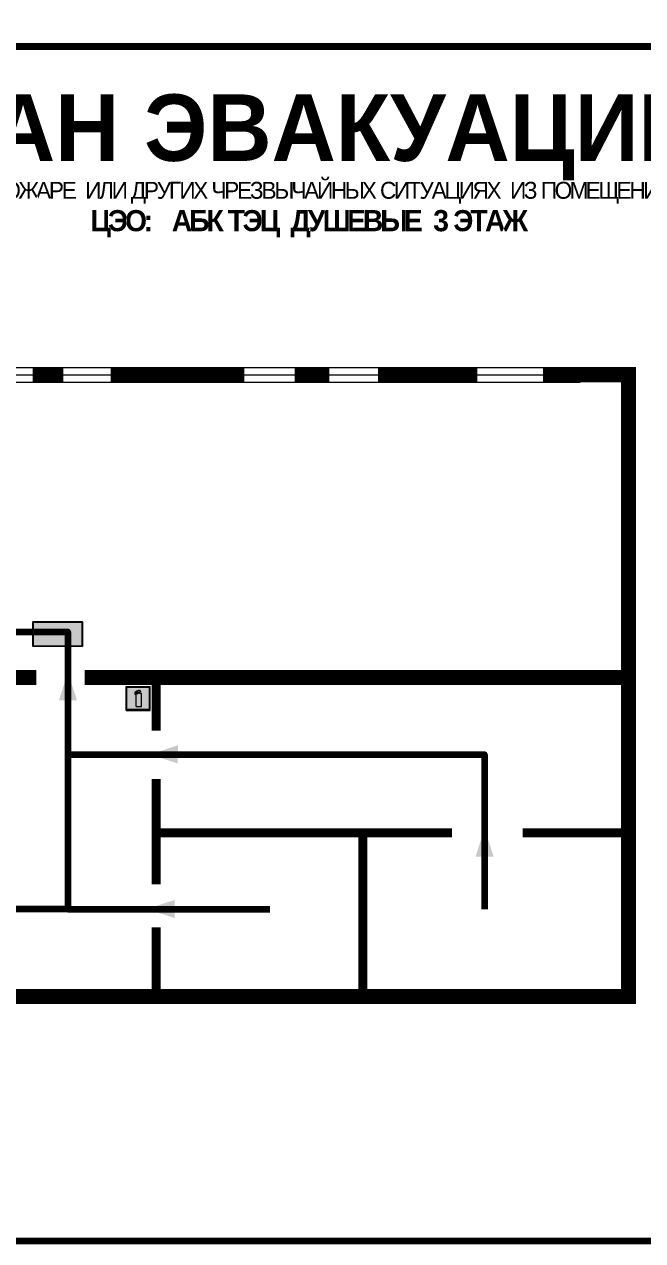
# Model space of a CAD drawing. Header units: millimetres. Extents: x 13114 to 67229, y 22859 to 38520.
# Drawn here: x 25908.8 to 26113.4, y 24275.8 to 24678.1 of the extents above; entities that cross this region are included whole.
import ezdxf

# ---------------------------------------------------------------- set-up
doc = ezdxf.new("R2010")
doc.units = ezdxf.units.MM
doc.layers.add('План_Штампы', color=7, linetype='Continuous')
doc.styles.add('обычный', font='arial.ttf')

# ---------------------------------------------------------------- blocks, each defined once
blk = doc.blocks.new('A$C32E8229D')
at = {"true_color": 0xffffff}
blk.add_hatch(color=7, dxfattribs=at).paths.add_polyline_path([(0, 0), (0, -8), (16, -8), (16, 0)])
h = blk.add_hatch(color=126)
h.paths.add_polyline_path([(0.2, -0.2), (15.8, -0.2), (15.8, -7.8), (0.2, -7.8)])
h.paths.add_polyline_path([(13.49, -2.05), (12.08, -2.05), (11.37, -2.63, 0.162397), (11.29, -2.84), (11.29, -3.63), (10.35, -3.63), (10.35, -4.05), (11.68, -4.05), (11.68, -3.48), (12.26, -4.28), (11.29, -5.1), (11.29, -6.78), (11.85, -6.78), (11.85, -5.44), (12.8, -4.64), (12.8, -5.94), (14.46, -5.94), (14.46, -5.39), (13.45, -5.39), (13.45, -3.97), (12.46, -2.59), (13.15, -2.59), (13.69, -3.34), (14.18, -3)], flags=16)
h.paths.add_polyline_path([(10.74, -1.82, 1), (11.8, -1.82, 1)], flags=16)
h.paths.add_polyline_path([(9.39, -3.59), (5.99, -3.59), (6.56, -3.03), (5.91, -3.03), (5.1, -3.83), (5.91, -4.64), (6.56, -4.64), (5.99, -4.09), (9.39, -4.09)], flags=16)
h.paths.add_polyline_path([(4.29, -1.08), (1.72, -1.08), (1.72, -6.6), (4.29, -6.6)], flags=16)
at = {"color": 126}
blk.add_lwpolyline([(16, -8), (0, -8), (0, 0), (16, 0)], close=True, dxfattribs=at)
blk = doc.blocks.new('A$C3AD82952')
at = {"true_color": 0xf5f5ff}
h = blk.add_hatch(color=7, dxfattribs=at)
h.dxf.hatch_style = 1
h.paths.add_polyline_path([(8.21, 8.73, 0.414214), (7.89, 9.05), (7.22, 9.05), (7.22, 9.92), (7.59, 9.92, 1), (7.57, 10.36), (7.22, 10.36), (7.22, 10.6), (6.43, 10.6), (6.43, 10.36), (6.01, 10.36), (4.74, 9.59), (4.74, 8.69), (4.98, 8.73), (4.98, 9.26), (6.12, 9.91), (6.43, 9.91), (6.43, 9.05), (5.76, 9.05, 0.414214), (5.44, 8.73), (5.44, 2.2), (8.21, 2.2)], flags=0)
h.paths.add_polyline_path([(12.8, 12.8), (0, 12.8), (0, 0), (12.8, 0)])
h.paths.add_polyline_path([(0.51, 12.29), (12.29, 12.29), (12.29, 0.51), (0.51, 0.51)], flags=16)
h.paths.add_polyline_path([(4.74, 9.59), (6.01, 10.36), (6.43, 10.36), (6.43, 10.6), (7.22, 10.6), (7.22, 10.36), (7.59, 10.36, -0.94586), (7.59, 9.92), (7.22, 9.92), (7.22, 9.05), (7.89, 9.05, -0.414214), (8.21, 8.73), (8.21, 2.2), (5.44, 2.2), (5.44, 8.73, -0.414214), (5.76, 9.05), (6.43, 9.05), (6.43, 9.91), (6.12, 9.91), (4.98, 9.26), (4.98, 8.73), (4.74, 8.69)], flags=0)
h = blk.add_hatch(color=242)
h.dxf.hatch_style = 1
h.paths.add_polyline_path([(12.29, 12.29), (0.51, 12.29), (0.51, 0.51), (12.29, 0.51)])
h.paths.add_polyline_path([(4.74, 8.69), (4.74, 9.59), (6.01, 10.36), (6.43, 10.36), (6.43, 10.6), (7.22, 10.6), (7.22, 10.36), (7.59, 10.36, -0.94586), (7.59, 9.92), (7.22, 9.92), (7.22, 9.05), (7.89, 9.05, -0.414214), (8.21, 8.73), (8.21, 2.2), (5.44, 2.2), (5.44, 8.73, -0.414214), (5.76, 9.05), (6.43, 9.05), (6.43, 9.91), (6.12, 9.91), (4.98, 9.26), (4.98, 8.73)], flags=16)
h = blk.add_hatch(color=7, dxfattribs=at)
h.dxf.hatch_style = 1
h.paths.add_polyline_path([(8.21, 8.73, 0.414214), (7.89, 9.05), (7.22, 9.05), (7.22, 9.92), (7.59, 9.92, 1), (7.57, 10.36), (7.22, 10.36), (7.22, 10.6), (6.43, 10.6), (6.43, 10.36), (6.01, 10.36), (4.74, 9.59), (4.74, 8.69), (4.98, 8.73), (4.98, 9.26), (6.12, 9.91), (6.43, 9.91), (6.43, 9.05), (5.76, 9.05, 0.414214), (5.44, 8.73), (5.44, 2.2), (8.21, 2.2)])
at = {"color": 242, "lineweight": 5}
for p, q in [((0, 0), (0, 12.8)), ((0, 12.8), (12.8, 12.8)), ((6.01, 10.36), (4.74, 9.59)), ((4.74, 9.59), (4.74, 8.69)), ((4.74, 8.69), (4.98, 8.73)), ((4.98, 9.26), (6.12, 9.91)), ((4.98, 8.73), (4.98, 9.26)), ((5.44, 2.2), (5.44, 8.73)), ((5.76, 9.05), (6.43, 9.05)), ((6.01, 10.36), (6.43, 10.36)), ((6.12, 9.91), (6.43, 9.91)), ((7.22, 10.6), (6.43, 10.6)), ((6.43, 10.6), (6.43, 10.36)), ((6.43, 9.91), (6.43, 9.05)), ((7.22, 10.36), (7.22, 10.6)), ((7.59, 10.36), (7.22, 10.36)), ((7.22, 9.05), (7.22, 9.92)), ((7.59, 9.92), (7.22, 9.92)), ((7.89, 9.05), (7.22, 9.05)), ((8.21, 2.2), (8.21, 8.73)), ((12.8, 0), (12.8, 12.8)), ((0, 0), (12.8, 0)), ((5.44, 2.2), (8.21, 2.2))]:
    blk.add_line(p, q, dxfattribs=at)
blk.add_lwpolyline([(0.51, 12.29), (12.29, 12.29), (12.29, 0.51), (0.51, 0.51)], close=True, dxfattribs=at)
for centre, radius, start, end in [((5.76, 8.73), 0.32, 90, 180), ((7.58, 10.14), 0.223, 273.18746, 86.81254), ((7.89, 8.73), 0.32, 0, 90)]:
    blk.add_arc(centre, radius, start, end, dxfattribs=at)

msp = doc.modelspace()

# ---------------------------------------------------------------- linework, layer by layer
at = {"color": 6, "lineweight": 100}
for points in [[(25703.99, 24670.78), (26303.99, 24670.78), (26303.99, 25065.78), (25703.99, 25065.78)], [(25703.99, 24275.78), (26303.99, 24275.78), (26303.99, 24670.78), (25703.99, 24670.78)]]:
    msp.add_lwpolyline(points, close=True, dxfattribs=at)
at = {"lineweight": 100, "const_width": 5}
for points in [[(25744.34, 24472.54), (25744.34, 24356.58), (26108.63, 24356.58), (26108.63, 24562.21), (26080.39, 24562.21)], [(25921.67, 24562.21), (25911.6, 24562.21)], [(25981.63, 24562.21), (25937.42, 24562.21)], [(26009.75, 24562.21), (25998.27, 24562.21)], [(26058.71, 24562.21), (26025.84, 24562.21)], [(25888.28, 24462.05), (25912.8, 24462.05)], [(25928.78, 24462.05), (26108.63, 24462.05)]]:
    msp.add_lwpolyline(points, dxfattribs=at)
at = {"lineweight": 0}
for points in [[(25767.97, 24564.62), (26092.73, 24564.62)], [(25768.28, 24562.21), (26093.04, 24562.21)], [(25767.92, 24559.79), (26092.67, 24559.79)]]:
    msp.add_lwpolyline(points, dxfattribs=at)
at = {"color": 126, "lineweight": 100, "true_color": 0x008754}
for points in [[(25751.42, 24477.17), (25923.2, 24477.17), (25923.2, 24385.47), (25989.97, 24385.47)], [(25923.2, 24385.47), (25829.16, 24385.47), (25829.16, 24477.17)], [(25923.2, 24436.63), (26061.07, 24436.63), (26061.07, 24385.47)]]:
    msp.add_lwpolyline(points, dxfattribs=at)
at = {"lineweight": 0, "const_width": 3}
for points in [[(25952.46, 24461.26), (25952.46, 24444.44)], [(25952.46, 24428.45), (25952.46, 24393.68)], [(25952.46, 24410.72), (26050.27, 24410.72)], [(26020.74, 24410.72), (26020.74, 24358.17)], [(26073.61, 24410.72), (26108.76, 24410.72)], [(25952.46, 24379.38), (25952.46, 24355.55)]]:
    msp.add_lwpolyline(points, dxfattribs=at)
at = {"layer": 'План_Штампы', "color": 126, "true_color": 0x008754}
for points in [[(25926.24, 24454.47), (25920.23, 24454.49), (25923.21, 24463.71)], [(25959.59, 24439.63), (25959.57, 24433.62), (25950.36, 24436.6)], [(26064.08, 24402.81), (26058.08, 24402.82), (26061.05, 24412.04)], [(25958.59, 24388.51), (25958.58, 24382.5), (25949.36, 24385.48)]]:
    msp.add_solid(points, dxfattribs=at)

# ---------------------------------------------------------------- block references
at = {"xscale": 0.625, "yscale": 0.625, "zscale": 0.625}
msp.add_blockref('A$C3AD82952', (25942.44, 24451.13), dxfattribs=at)
at = {"layer": 'План_Штампы', "color": 126, "true_color": 0x008754, "xscale": 1.012510887696, "yscale": 1.012510887696, "zscale": 1.012510887696, "rotation": 359.9978653237144}
msp.add_blockref('A$C32E8229D', (25911.76, 24480.47), dxfattribs=at)

# ---------------------------------------------------------------- texts
at = {"lineweight": 0, "insert": (25855.98, 24654.92), "char_height": 22, "width": 493.8901, "attachment_point": 1, "style": 'обычный'}
msp.add_mtext('{\\fProxima Nova Rg|b1|i0|c204|p2;ПЛАН ЭВАКУАЦИИ}', dxfattribs=at)
at = {"color": 0, "lineweight": 0, "insert": (26002.4, 24626.16), "char_height": 7, "width": 449.2158, "attachment_point": 5, "style": 'обычный'}
msp.add_mtext('{\\fArial Black|b1|i0|c204|p34;\\H2x;\\T0.85;  \\fArial Narrow|b0|i0|c204|p34;\\H0.8x;\\W0.9;\\P\\fProxima Nova Rg|b0|i0|c204|p2;\\H0.5x;\\W1;\\C256;ПРИ ПОЖАРЕ  ИЛИ ДРУГИХ ЧРЕЗВЫЧАЙНЫХ СИТУАЦИЯХ  ИЗ ПОМЕЩЕНИЙ \\fProxima Nova Rg|b1|i0|c204|p2;\\H1.25x;\\PЦЭО:   АБК ТЭЦ  ДУШЕВЫЕ  3 ЭТАЖ}', dxfattribs=at)

doc.saveas('drawing.dxf')
